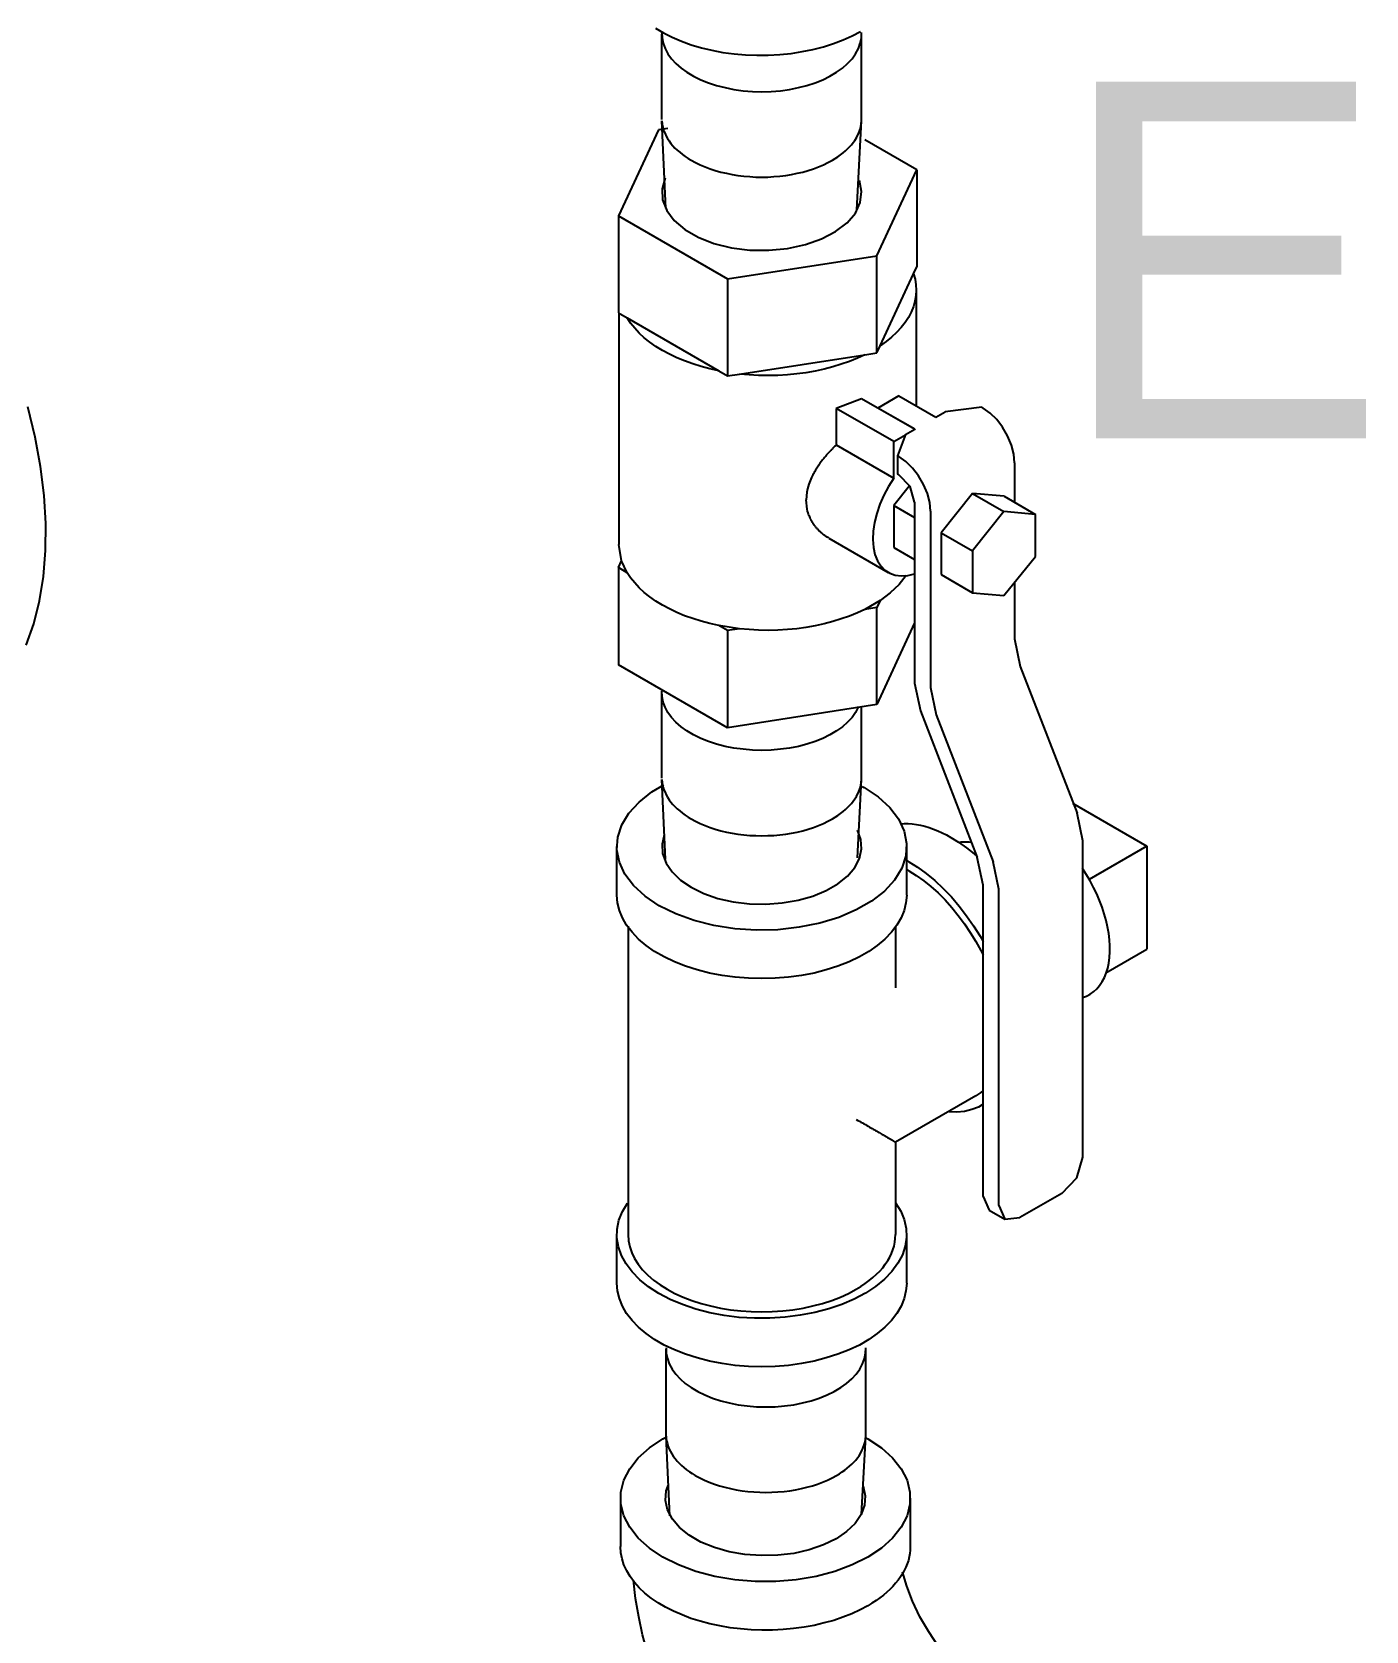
# Model space of a CAD drawing. Header units: centimetres. Extents: x 394264 to 551709, y 50011 to 59011.
# Drawn here: x 525574.2 to 525686.4, y 54082.8 to 54217.4 of the extents above; entities that cross this region are included whole.
import ezdxf

# ---------------------------------------------------------------- set-up
doc = ezdxf.new("R2010")
doc.units = ezdxf.units.CM
doc.layers.add('-M-YNGN-ZON3', color=6, linetype='SP', lineweight=30)
doc.layers.add('0-KRCN-YNG-CIHAZ', color=4, linetype='Continuous', lineweight=30)
doc.styles.add('CIZGI', font='tahoma.ttf', dxfattribs={"width": 0.8, "oblique": 20})
doc.styles.add('ROMAND', font='arial.ttf', dxfattribs={"height": 0.5})
doc.linetypes.add('SP', pattern='A,2,-0.1,["SP",CIZGI,S=0.14,R=0.2,X=0,Y=-0.07],-0.255', length=2.355)

# ---------------------------------------------------------------- blocks, each defined once
blk = doc.blocks.new('A$C66BCA59E')
at = {"layer": '0-KRCN-YNG-CIHAZ', "color": 31, "linetype": 'Continuous', "lineweight": -3, "extrusion": (0, 0.816497, 0.57735)}
for p, q in [((955.28, -623.24, 2308.11), (955.28, -616.05, 2308.11)), ((972.08, -623.24, 2308.11), (972.08, -616.05, 2308.11)), ((954.98, -624.11, 2325.53), (951.62, -631.35, 2325.53)), ((955.79, -624, 2328.12), (954.98, -624.11, 2325.53)), ((955.61, -630.69, 2300.48), (955.28, -623.36, 2308.11)), ((971.67, -630.83, 2300.67), (972.08, -623.36, 2308.11)), ((976.72, -627.47, 2325.53), (972.36, -624.95, 2329.47)), ((969.62, -626.67, 2308.11), (969.62, -626.67, 2308.11)), ((969.62, -626.67, 2308.11), (969.62, -626.67, 2308.11)), ((973.35, -634.71, 2325.53), (976.72, -627.47, 2325.53)), ((976.72, -627.47, 2325.53), (976.72, -635.64, 2325.53)), ((951.62, -631.35, 2325.53), (960.81, -636.66, 2325.53)), ((951.62, -631.35, 2325.53), (951.62, -639.52, 2325.53)), ((960.81, -636.66, 2325.53), (973.35, -634.71, 2325.53)), ((973.35, -642.88, 2325.53), (973.35, -634.71, 2325.53)), ((973.63, -642.3, 2325.53), (976.45, -636.22, 2325.53)), ((976.45, -636.22, 2325.53), (976.72, -635.64, 2325.53)), ((960.81, -636.66, 2325.53), (960.81, -644.82, 2325.53)), ((976.67, -637.58, 2325.53), (976.67, -647.34, 2325.53)), ((951.62, -639.52, 2325.53), (952.36, -639.94, 2325.53)), ((951.67, -639.55, 2325.53), (951.67, -659.01, 2325.53)), ((952.36, -639.94, 2325.53), (960.07, -644.39, 2325.53)), ((961.82, -644.66, 2325.53), (972.34, -643.04, 2325.53)), ((972.34, -643.04, 2325.53), (973.35, -642.88, 2325.53)), ((973.35, -642.88, 2325.53), (973.63, -642.3, 2325.53)), ((960.07, -644.39, 2325.53), (960.81, -644.82, 2325.53)), ((960.81, -644.82, 2325.53), (961.82, -644.66, 2325.53)), ((972.08, -646.74, 2325.53), (969.95, -647.55, 2325.53)), ((976.54, -649.31, 2325.53), (972.08, -646.74, 2325.53)), ((975.22, -646.5, 2325.53), (973.45, -647.52, 2325.53)), ((975.22, -646.5, 2325.53), (978.32, -648.29, 2325.53)), ((969.95, -647.55, 2325.53), (969.95, -650.62, 2325.53)), ((974.78, -650.34, 2325.53), (969.95, -647.55, 2325.53)), ((973.45, -647.52, 2325.53), (973.45, -647.53, 2325.53)), ((976.55, -649.31, 2325.53), (973.45, -647.52, 2325.53)), ((978.32, -648.29, 2325.53), (979.1, -647.84, 2325.53)), ((982.18, -647.46, 2325.53), (979.1, -647.84, 2325.53)), ((982.29, -647.52, 2325.53), (982.18, -647.46, 2325.53)), ((974.78, -650.34, 2325.53), (975.77, -649.77, 2325.53)), ((975.77, -649.76, 2325.53), (975.11, -651.54, 2325.53)), ((975.77, -649.76, 2325.53), (976.55, -649.31, 2325.53)), ((976.55, -649.31, 2325.53), (976.55, -649.32, 2325.53)), ((969.95, -650.62, 2325.53), (974.78, -653.41, 2325.53)), ((974.78, -653.41, 2325.53), (974.78, -650.34, 2325.53)), ((975.11, -651.54, 2325.53), (975.11, -653.07, 2325.53)), ((975.21, -651.6, 2325.53), (975.11, -651.54, 2325.53)), ((984.94, -652.12, 2325.53), (984.94, -655.46, 2325.53)), ((975.21, -653.13, 2325.53), (975.11, -653.07, 2325.53)), ((976.11, -654.06, 2325.53), (974.78, -655.71, 2325.53)), ((981.41, -654.71, 2325.53), (978.76, -658.01, 2325.53)), ((984.06, -654.95, 2325.53), (981.41, -654.71, 2325.53)), ((981.41, -654.71, 2325.53), (984.05, -656.24, 2325.53)), ((984.06, -654.95, 2325.53), (986.7, -656.47, 2325.53)), ((974.78, -655.71, 2325.53), (976.54, -656.73, 2325.53)), ((974.78, -655.71, 2325.53), (974.78, -659.25, 2325.53)), ((976.54, -655.44, 2325.53), (976.54, -670.67, 2325.53)), ((977.87, -656.2, 2325.53), (977.87, -671.03, 2325.53)), ((984.05, -656.24, 2325.53), (981.4, -659.54, 2325.53)), ((986.7, -656.47, 2325.53), (984.05, -656.24, 2325.53)), ((986.7, -660.01, 2325.53), (986.7, -656.47, 2325.53)), ((951.89, -660.37, 2325.53), (951.67, -659.01, 2325.53)), ((969.32, -658.47, 2325.53), (974.31, -661.36, 2325.53)), ((974.78, -659.25, 2325.53), (976.54, -660.27, 2325.53)), ((978.76, -658.01, 2325.53), (978.76, -661.54, 2325.53)), ((978.76, -658.01, 2325.53), (981.4, -659.54, 2325.53)), ((951.62, -660.95, 2325.53), (951.89, -660.37, 2325.53)), ((952.36, -661.38, 2325.53), (951.89, -660.37, 2325.53)), ((981.4, -659.54, 2325.53), (981.4, -663.07, 2325.53)), ((984.05, -663.31, 2325.53), (986.7, -660.01, 2325.53)), ((952.36, -661.38, 2325.53), (951.62, -660.95, 2325.53)), ((951.62, -660.95, 2325.53), (951.62, -669.12, 2325.53)), ((978.76, -661.54, 2325.53), (981.4, -663.07, 2325.53)), ((981.4, -663.07, 2325.53), (984.05, -663.31, 2325.53)), ((984.94, -662.2, 2325.53), (984.94, -666.95, 2325.53)), ((972.34, -664.47, 2325.53), (972.33, -664.47, 2325.53)), ((973.63, -663.73, 2325.53), (972.34, -664.47, 2325.53)), ((973.35, -664.31, 2325.53), (972.34, -664.47, 2325.53)), ((973.63, -663.73, 2325.53), (973.35, -664.31, 2325.53)), ((973.35, -672.48, 2325.53), (973.35, -664.31, 2325.53)), ((960.81, -666.25, 2325.53), (960.07, -665.83, 2325.53)), ((961.82, -666.1, 2325.53), (960.07, -665.83, 2325.53)), ((976.54, -665.61, 2325.53), (973.35, -672.48, 2325.53)), ((961.82, -666.1, 2325.53), (960.81, -666.25, 2325.53)), ((960.81, -666.25, 2325.53), (960.81, -674.42, 2325.53)), ((984.94, -666.95, 2325.53), (985.42, -669.26, 2325.53)), ((960.81, -674.42, 2325.53), (951.62, -669.12, 2325.53)), ((985.42, -669.26, 2325.53), (990.21, -681.62, 2325.53)), ((976.54, -670.67, 2325.53), (977.02, -672.99, 2325.53)), ((977.87, -671.03, 2325.53), (978.35, -673.34, 2325.53)), ((955.28, -678.66, 2386.5), (955.28, -671.48, 2386.5)), ((973.35, -672.48, 2325.53), (960.81, -674.42, 2325.53)), ((972.08, -678.66, 2386.5), (972.08, -672.61, 2388.1)), ((977.02, -672.99, 2325.53), (981.81, -685.34, 2325.53)), ((978.35, -673.34, 2325.53), (983.14, -685.7, 2325.53)), ((955.59, -685.48, 2377.96), (955.28, -678.79, 2386.5)), ((971.73, -685.36, 2377.79), (972.08, -678.79, 2386.5)), ((989.81, -680.77, 2384.97), (996.08, -684.38, 2383.97)), ((969.62, -682.09, 2386.5), (969.62, -682.09, 2386.5)), ((969.62, -682.09, 2386.5), (969.62, -682.09, 2386.5)), ((990.69, -683.93, 2325.53), (990.21, -681.62, 2325.53)), ((951.49, -688.51, 2402.61), (951.49, -684.42, 2402.61)), ((975.87, -688.51, 2402.61), (975.87, -684.42, 2402.61)), ((990.69, -710.55, 2325.53), (990.69, -683.93, 2325.53)), ((996.08, -684.38, 2383.97), (991.22, -687.19, 2383.97)), ((996.08, -684.38, 2383.97), (996.08, -693.05, 2383.97)), ((975.87, -685.59, 2402.61), (976.05, -685.7, 2402.61)), ((982.29, -687.66, 2325.53), (981.81, -685.34, 2325.53)), ((983.61, -688.02, 2325.53), (983.14, -685.7, 2325.53)), ((975.87, -686.36, 2402.61), (976.05, -686.46, 2402.61)), ((982.29, -713.87, 2325.53), (982.29, -687.66, 2325.53)), ((983.61, -714.63, 2325.53), (983.61, -688.02, 2325.53)), ((952.43, -691.12, 2402.61), (952.43, -717.08, 2402.61)), ((974.93, -691.21, 2402.61), (974.93, -696.3, 2402.61)), ((992.63, -695.04, 2383.97), (996.08, -693.05, 2383.97)), ((981.68, -705.39, 2402.61), (974.93, -709.29, 2402.61)), ((974.93, -709.29, 2402.61), (974.93, -717.08, 2402.61)), ((982.29, -713.87, 2325.53), (982.8, -715.01, 2325.53)), ((988.92, -713.61, 2325.53), (985.38, -715.65, 2325.53)), ((982.8, -715.01, 2325.53), (984.13, -715.78, 2325.53)), ((951.49, -721.17, 2402.61), (951.49, -717.08, 2402.61)), ((975.87, -721.17, 2402.61), (975.87, -717.08, 2402.61)), ((955.63, -734.05, 2464.83), (955.63, -726.73, 2464.64)), ((972.43, -733.92, 2464.64), (972.43, -726.73, 2464.64)), ((955.94, -740.73, 2456.1), (955.63, -734.05, 2464.64)), ((972.08, -740.62, 2455.94), (972.43, -734.05, 2464.64)), ((969.97, -737.35, 2464.64), (969.97, -737.35, 2464.64)), ((969.97, -737.35, 2464.64), (969.97, -737.35, 2464.64)), ((951.8, -739.25, 2480.14), (951.8, -743.33, 2480.14)), ((976.17, -739.25, 2480.14), (976.17, -743.33, 2480.14))]:
    blk.add_line(p, q, dxfattribs=at)
at = {"layer": '0-KRCN-YNG-CIHAZ', "color": 31, "linetype": 'Continuous', "lineweight": -3, "extrusion": (8e-16, 1.2e-15, -1)}
for p, q in [((955.56, -628.16, 2325.53), (955.3, -629.07, 2325.53)), ((972.08, -629.3, 2325.53), (971.89, -628.38, 2325.53)), ((955.3, -629.07, 2325.53), (955.34, -629.99, 2325.53)), ((971.96, -630.22, 2325.53), (972.08, -629.3, 2325.53)), ((955.34, -629.99, 2325.53), (955.68, -630.89, 2325.53)), ((955.68, -630.89, 2325.53), (956.31, -631.74, 2325.53)), ((971.55, -631.11, 2325.53), (971.96, -630.22, 2325.53)), ((956.31, -631.74, 2325.53), (957.2, -632.5, 2325.53)), ((969.89, -632.67, 2325.53), (970.85, -631.94, 2325.53)), ((970.85, -631.94, 2325.53), (971.55, -631.11, 2325.53)), ((957.2, -632.5, 2325.53), (958.33, -633.15, 2325.53)), ((958.33, -633.15, 2325.53), (959.65, -633.67, 2325.53)), ((959.65, -633.67, 2325.53), (961.12, -634.03, 2325.53)), ((965.85, -634.1, 2325.53), (967.35, -633.77, 2325.53)), ((967.35, -633.77, 2325.53), (968.71, -633.29, 2325.53)), ((968.71, -633.29, 2325.53), (969.89, -632.67, 2325.53)), ((961.12, -634.03, 2325.53), (962.68, -634.23, 2325.53)), ((962.68, -634.23, 2325.53), (964.28, -634.25, 2325.53)), ((964.28, -634.25, 2325.53), (965.85, -634.1, 2325.53))]:
    blk.add_line(p, q, dxfattribs=at)
at = {"layer": '0-KRCN-YNG-CIHAZ', "color": 31, "linetype": 'Continuous', "lineweight": -3}
for p, q in [((955.3, -671.81, 2386.5), (955.28, -671.35, 2386.5)), ((955.39, -672.26, 2386.5), (955.3, -671.81, 2386.5)), ((955.55, -672.7, 2386.5), (955.39, -672.26, 2386.5)), ((955.79, -673.14, 2386.5), (955.55, -672.7, 2386.5)), ((971.83, -672.64, 2386.41), (971.57, -673.14, 2386.5)), ((956.09, -673.56, 2386.5), (955.79, -673.14, 2386.5)), ((956.46, -673.96, 2386.5), (956.09, -673.56, 2386.5)), ((956.9, -674.34, 2386.5), (956.46, -673.96, 2386.5)), ((970.89, -673.96, 2386.5), (970.46, -674.34, 2386.5)), ((971.27, -673.56, 2386.5), (970.89, -673.96, 2386.5)), ((971.57, -673.14, 2386.5), (971.27, -673.56, 2386.5)), ((957.39, -674.69, 2386.5), (956.9, -674.34, 2386.5)), ((957.94, -675.02, 2386.5), (957.39, -674.69, 2386.5)), ((958.54, -675.32, 2386.5), (957.94, -675.02, 2386.5)), ((959.19, -675.58, 2386.5), (958.54, -675.32, 2386.5)), ((968.81, -675.32, 2386.5), (968.17, -675.58, 2386.5)), ((969.41, -675.02, 2386.5), (968.81, -675.32, 2386.5)), ((969.96, -674.69, 2386.5), (969.41, -675.02, 2386.5)), ((970.46, -674.34, 2386.5), (969.96, -674.69, 2386.5)), ((959.88, -675.8, 2386.5), (959.19, -675.58, 2386.5)), ((960.6, -675.99, 2386.5), (959.88, -675.8, 2386.5)), ((961.34, -676.14, 2386.5), (960.6, -675.99, 2386.5)), ((962.11, -676.24, 2386.5), (961.34, -676.14, 2386.5)), ((962.89, -676.31, 2386.5), (962.11, -676.24, 2386.5)), ((963.68, -676.33, 2386.5), (962.89, -676.31, 2386.5)), ((964.47, -676.31, 2386.5), (963.68, -676.33, 2386.5)), ((965.25, -676.24, 2386.5), (964.47, -676.31, 2386.5)), ((966.01, -676.14, 2386.5), (965.25, -676.24, 2386.5)), ((966.76, -675.99, 2386.5), (966.01, -676.14, 2386.5)), ((967.48, -675.8, 2386.5), (966.76, -675.99, 2386.5)), ((968.17, -675.58, 2386.5), (967.48, -675.8, 2386.5)), ((954.44, -679.83, 2402.61), (955.43, -679.24, 2402.83)), ((972.13, -679.37, 2403.47), (972.3, -679.45, 2402.61)), ((972.3, -679.45, 2402.61), (973.48, -680.25, 2402.61)), ((952.51, -681.61, 2402.61), (953.36, -680.68, 2402.61)), ((953.36, -680.68, 2402.61), (954.44, -679.83, 2402.61)), ((973.48, -680.25, 2402.61), (974.45, -681.14, 2402.61)), ((951.91, -682.6, 2402.61), (952.51, -681.61, 2402.61)), ((974.45, -681.14, 2402.61), (975.18, -682.1, 2402.61)), ((975.18, -682.1, 2402.61), (975.65, -683.12, 2402.61)), ((951.57, -683.64, 2402.61), (951.91, -682.6, 2402.61)), ((975.65, -683.12, 2402.61), (975.86, -684.16, 2402.61)), ((951.5, -684.69, 2402.61), (951.57, -683.64, 2402.61)), ((951.7, -685.73, 2402.61), (951.5, -684.69, 2402.61)), ((975.86, -684.16, 2402.61), (975.79, -685.21, 2402.61)), ((979.59, -683.66, 2402.61), (980.24, -684.06, 2402.61)), ((980.24, -684.06, 2402.61), (980.89, -684.53, 2402.61)), ((980.46, -684.06, 2385.24), (980.26, -684.1, 2385.24)), ((980.68, -684.04, 2385.24), (980.46, -684.06, 2385.24)), ((980.9, -684.04, 2385.24), (980.68, -684.04, 2385.24)), ((980.89, -684.53, 2402.61), (981.54, -685.04, 2402.61)), ((981.12, -684.05, 2385.24), (980.9, -684.04, 2385.24)), ((981.35, -684.07, 2385.24), (981.12, -684.05, 2385.24)), ((952.17, -686.75, 2402.61), (951.7, -685.73, 2402.61)), ((975.45, -686.24, 2402.61), (974.85, -687.24, 2402.61)), ((975.79, -685.21, 2402.61), (975.45, -686.24, 2402.61)), ((976.05, -685.7, 2402.61), (976.79, -686.16, 2402.61)), ((976.79, -686.16, 2402.61), (977.52, -686.69, 2402.61)), ((981.54, -685.04, 2402.61), (981.77, -685.24, 2402.1)), ((952.9, -687.71, 2402.61), (952.17, -686.75, 2402.61)), ((974.85, -687.24, 2402.61), (974, -688.17, 2402.61)), ((976.05, -686.46, 2402.61), (976.68, -686.85, 2402.61)), ((976.68, -686.85, 2402.61), (977.3, -687.3, 2402.61)), ((977.3, -687.3, 2402.61), (977.91, -687.79, 2402.61)), ((977.52, -686.69, 2402.61), (978.24, -687.29, 2402.61)), ((978.24, -687.29, 2402.61), (978.95, -687.95, 2402.61)), ((990.99, -686.79, 2383.97), (990.66, -686.28, 2383.97)), ((991.3, -687.32, 2383.97), (990.99, -686.79, 2383.97)), ((991.59, -687.86, 2383.97), (991.3, -687.32, 2383.97)), ((953.87, -688.6, 2402.61), (952.9, -687.71, 2402.61)), ((955.06, -689.4, 2402.61), (953.87, -688.6, 2402.61)), ((974, -688.17, 2402.61), (972.92, -689.01, 2402.61)), ((977.91, -687.79, 2402.61), (978.51, -688.33, 2402.61)), ((978.51, -688.33, 2402.61), (979.1, -688.92, 2402.61)), ((978.95, -687.95, 2402.61), (979.63, -688.66, 2402.61)), ((979.1, -688.92, 2402.61), (979.66, -689.55, 2402.61)), ((979.63, -688.66, 2402.61), (980.29, -689.43, 2402.61)), ((991.86, -688.41, 2383.97), (991.59, -687.86, 2383.97)), ((992.1, -688.96, 2383.97), (991.86, -688.41, 2383.97)), ((956.44, -690.09, 2402.61), (955.06, -689.4, 2402.61)), ((957.98, -690.64, 2402.61), (956.44, -690.09, 2402.61)), ((971.63, -689.76, 2402.61), (970.16, -690.38, 2402.61)), ((972.92, -689.01, 2402.61), (971.63, -689.76, 2402.61)), ((979.66, -689.55, 2402.61), (980.21, -690.22, 2402.61)), ((980.21, -690.22, 2402.61), (980.73, -690.92, 2402.61)), ((980.29, -689.43, 2402.61), (980.91, -690.24, 2402.61)), ((980.91, -690.24, 2402.61), (981.5, -691.09, 2402.61)), ((992.31, -689.52, 2383.97), (992.1, -688.96, 2383.97)), ((992.49, -690.08, 2383.97), (992.31, -689.52, 2383.97)), ((992.65, -690.64, 2383.97), (992.49, -690.08, 2383.97)), ((959.65, -691.07, 2402.61), (957.98, -690.64, 2402.61)), ((961.41, -691.34, 2402.61), (959.65, -691.07, 2402.61)), ((963.22, -691.46, 2402.61), (961.41, -691.34, 2402.61)), ((965.04, -691.42, 2402.61), (963.22, -691.46, 2402.61)), ((966.83, -691.22, 2402.61), (965.04, -691.42, 2402.61)), ((968.55, -690.87, 2402.61), (966.83, -691.22, 2402.61)), ((970.16, -690.38, 2402.61), (968.55, -690.87, 2402.61)), ((980.73, -690.92, 2402.61), (981.22, -691.65, 2402.61)), ((981.5, -691.09, 2402.61), (982.05, -691.97, 2402.61)), ((992.77, -691.19, 2383.97), (992.65, -690.64, 2383.97)), ((992.87, -691.73, 2383.97), (992.77, -691.19, 2383.97)), ((981.22, -691.65, 2402.61), (981.68, -692.4, 2402.61)), ((981.68, -692.4, 2402.61), (982.1, -693.18, 2402.61)), ((982.05, -691.97, 2402.61), (982.31, -692.42, 2401.96)), ((992.93, -692.27, 2383.97), (992.87, -691.73, 2383.97)), ((992.96, -692.78, 2383.97), (992.93, -692.27, 2383.97)), ((992.96, -693.28, 2383.97), (992.96, -692.78, 2383.97)), ((982.1, -693.18, 2402.61), (982.31, -693.57, 2402.05)), ((992.78, -694.66, 2383.97), (992.87, -694.23, 2383.97)), ((992.87, -694.23, 2383.97), (992.93, -693.77, 2383.97)), ((992.93, -693.77, 2383.97), (992.96, -693.28, 2383.97)), ((992.31, -695.79, 2383.97), (992.5, -695.45, 2383.97)), ((992.5, -695.45, 2383.97), (992.65, -695.07, 2383.97)), ((992.65, -695.07, 2383.97), (992.78, -694.66, 2383.97)), ((990.66, -697.13, 2383.97), (991, -697.01, 2383.97)), ((991, -697.01, 2383.97), (991.31, -696.84, 2383.97)), ((991.31, -696.84, 2383.97), (991.6, -696.63, 2383.97)), ((991.6, -696.63, 2383.97), (991.86, -696.39, 2383.97)), ((991.86, -696.39, 2383.97), (992.1, -696.11, 2383.97)), ((992.1, -696.11, 2383.97), (992.31, -695.79, 2383.97)), ((982.29, -704.94, 2402.87), (982.1, -705.11, 2402.61)), ((981.9, -706.34, 2402.61), (981.34, -706.56, 2402.61)), ((982.1, -705.11, 2402.61), (981.68, -705.39, 2402.61)), ((982.29, -706.11, 2402.72), (981.9, -706.34, 2402.61)), ((980.1, -706.77, 2402.61), (979.43, -706.76, 2402.61)), ((980.73, -706.71, 2402.61), (980.1, -706.77, 2402.61)), ((981.34, -706.56, 2402.61), (980.73, -706.71, 2402.61))]:
    blk.add_line(p, q, dxfattribs=at)
at = {"layer": '0-KRCN-YNG-CIHAZ', "color": 31, "linetype": 'Continuous', "lineweight": -3, "extrusion": (-1.8e-14, -1.74e-14, -1)}
for p, q in [((955.46, -683.43, 2402.61), (955.29, -684.22, 2402.61)), ((972.01, -683.82, 2402.61), (971.73, -683.04, 2402.61)), ((955.29, -684.22, 2402.61), (955.34, -685.02, 2402.61)), ((971.9, -685.42, 2402.61), (972.07, -684.62, 2402.61)), ((972.07, -684.62, 2402.61), (972.01, -683.82, 2402.61)), ((955.34, -685.02, 2402.61), (955.63, -685.81, 2402.61)), ((955.63, -685.81, 2402.61), (956.13, -686.55, 2402.61)), ((970.89, -686.91, 2402.61), (971.5, -686.19, 2402.61)), ((971.5, -686.19, 2402.61), (971.9, -685.42, 2402.61)), ((956.13, -686.55, 2402.61), (956.84, -687.24, 2402.61)), ((956.84, -687.24, 2402.61), (957.74, -687.85, 2402.61)), ((969.11, -688.12, 2402.61), (970.09, -687.56, 2402.61)), ((970.09, -687.56, 2402.61), (970.89, -686.91, 2402.61)), ((957.74, -687.85, 2402.61), (958.8, -688.37, 2402.61)), ((958.8, -688.37, 2402.61), (959.99, -688.78, 2402.61)), ((959.99, -688.78, 2402.61), (961.28, -689.07, 2402.61)), ((965.4, -689.17, 2402.61), (966.73, -688.94, 2402.61)), ((966.73, -688.94, 2402.61), (967.98, -688.59, 2402.61)), ((967.98, -688.59, 2402.61), (969.11, -688.12, 2402.61)), ((961.28, -689.07, 2402.61), (962.64, -689.24, 2402.61)), ((962.64, -689.24, 2402.61), (964.03, -689.27, 2402.61)), ((964.03, -689.27, 2402.61), (965.4, -689.17, 2402.61))]:
    blk.add_line(p, q, dxfattribs=at)
at = {"layer": '0-KRCN-YNG-CIHAZ', "color": 31, "linetype": 'Continuous', "lineweight": -3, "extrusion": (2.7e-15, -6.3e-15, -1)}
for p, q in [((954.23, -735.03, 2480.14), (955.37, -734.27, 2480.14)), ((955.37, -734.27, 2480.14), (955.64, -734.13, 2480.88)), ((972.43, -734.18, 2480.95), (972.6, -734.27, 2480.14)), ((972.6, -734.27, 2480.14), (973.74, -735.03, 2480.14)), ((952.57, -736.79, 2480.14), (953.29, -735.87, 2480.14)), ((953.29, -735.87, 2480.14), (954.23, -735.03, 2480.14)), ((973.74, -735.03, 2480.14), (974.68, -735.87, 2480.14)), ((974.68, -735.87, 2480.14), (975.41, -736.79, 2480.14)), ((952.08, -737.75, 2480.14), (952.57, -736.79, 2480.14)), ((975.41, -736.79, 2480.14), (975.9, -737.75, 2480.14)), ((951.83, -738.75, 2480.14), (952.08, -737.75, 2480.14)), ((975.9, -737.75, 2480.14), (976.14, -738.75, 2480.14)), ((951.83, -739.75, 2480.14), (951.83, -738.75, 2480.14)), ((952.08, -740.74, 2480.14), (951.83, -739.75, 2480.14)), ((976.14, -739.75, 2480.14), (975.9, -740.74, 2480.14)), ((976.14, -738.75, 2480.14), (976.14, -739.75, 2480.14)), ((952.57, -741.71, 2480.14), (952.08, -740.74, 2480.14)), ((975.9, -740.74, 2480.14), (975.41, -741.71, 2480.14)), ((953.29, -742.62, 2480.14), (952.57, -741.71, 2480.14)), ((954.23, -743.46, 2480.14), (953.29, -742.62, 2480.14)), ((974.68, -742.62, 2480.14), (973.74, -743.46, 2480.14)), ((975.41, -741.71, 2480.14), (974.68, -742.62, 2480.14)), ((955.37, -744.22, 2480.14), (954.23, -743.46, 2480.14)), ((973.74, -743.46, 2480.14), (972.6, -744.22, 2480.14)), ((956.68, -744.88, 2480.14), (955.37, -744.22, 2480.14)), ((958.14, -745.42, 2480.14), (956.68, -744.88, 2480.14)), ((959.73, -745.84, 2480.14), (958.14, -745.42, 2480.14)), ((969.83, -745.42, 2480.14), (968.25, -745.84, 2480.14)), ((971.29, -744.88, 2480.14), (969.83, -745.42, 2480.14)), ((972.6, -744.22, 2480.14), (971.29, -744.88, 2480.14)), ((961.4, -746.12, 2480.14), (959.73, -745.84, 2480.14)), ((963.12, -746.27, 2480.14), (961.4, -746.12, 2480.14)), ((964.86, -746.27, 2480.14), (963.12, -746.27, 2480.14)), ((966.58, -746.12, 2480.14), (964.86, -746.27, 2480.14)), ((968.25, -745.84, 2480.14), (966.58, -746.12, 2480.14))]:
    blk.add_line(p, q, dxfattribs=at)
at = {"layer": '0-KRCN-YNG-CIHAZ', "color": 31, "linetype": 'Continuous', "lineweight": -3, "extrusion": (7.6e-15, -1.73e-14, -1)}
for p, q in [((955.59, -739.45, 2480.14), (955.65, -738.65, 2480.14)), ((955.65, -738.65, 2480.14), (955.82, -738.18, 2480.59)), ((972.21, -738.25, 2480.14), (972.38, -739.05, 2480.14)), ((955.76, -740.24, 2480.14), (955.59, -739.45, 2480.14)), ((972.32, -739.85, 2480.14), (972.04, -740.63, 2480.14)), ((972.38, -739.05, 2480.14), (972.32, -739.85, 2480.14)), ((956.16, -741.01, 2480.14), (955.76, -740.24, 2480.14)), ((956.77, -741.73, 2480.14), (956.16, -741.01, 2480.14)), ((971.53, -741.38, 2480.14), (970.82, -742.07, 2480.14)), ((972.04, -740.63, 2480.14), (971.53, -741.38, 2480.14)), ((957.58, -742.38, 2480.14), (956.77, -741.73, 2480.14)), ((958.56, -742.95, 2480.14), (957.58, -742.38, 2480.14)), ((969.93, -742.68, 2480.14), (968.87, -743.19, 2480.14)), ((970.82, -742.07, 2480.14), (969.93, -742.68, 2480.14)), ((959.69, -743.41, 2480.14), (958.56, -742.95, 2480.14)), ((960.93, -743.77, 2480.14), (959.69, -743.41, 2480.14)), ((962.26, -743.99, 2480.14), (960.93, -743.77, 2480.14)), ((963.64, -744.09, 2480.14), (962.26, -743.99, 2480.14)), ((965.02, -744.06, 2480.14), (963.64, -744.09, 2480.14)), ((966.38, -743.9, 2480.14), (965.02, -744.06, 2480.14)), ((967.68, -743.6, 2480.14), (966.38, -743.9, 2480.14)), ((968.87, -743.19, 2480.14), (967.68, -743.6, 2480.14))]:
    blk.add_line(p, q, dxfattribs=at)
at = {"layer": '0-KRCN-YNG-CIHAZ', "color": 31, "linetype": 'Continuous', "lineweight": -3}
for points, elevation in [([(901.81, -667.48), (902.45, -665.68), (902.93, -663.75), (903.26, -661.69), (903.44, -659.51), (903.45, -657.24), (903.31, -654.88), (903.01, -652.44), (902.56, -649.96), (901.95, -647.43)], 2164.87), ([(954.74, -615.56), (955.42, -615.96), (956.14, -616.32), (956.92, -616.65), (957.74, -616.95), (958.6, -617.2), (959.49, -617.42), (960.41, -617.59), (961.35, -617.71), (962.3, -617.8), (963.27, -617.83), (964.23, -617.83), (965.19, -617.77), (966.14, -617.68), (967.07, -617.53), (967.98, -617.35), (968.87, -617.12), (969.71, -616.85), (970.52, -616.55), (971.28, -616.21), (971.99, -615.83)], 2243.9), ([(955.28, -615.93), (955.3, -616.38), (955.39, -616.83), (955.55, -617.28), (955.79, -617.71), (956.09, -618.13), (956.46, -618.53), (956.9, -618.91), (957.39, -619.27), (957.94, -619.6), (958.54, -619.89), (959.19, -620.15), (959.88, -620.38), (960.6, -620.56), (961.34, -620.71), (962.11, -620.82), (962.89, -620.88), (963.68, -620.9), (964.47, -620.88), (965.25, -620.82), (966.01, -620.71), (966.76, -620.56), (967.48, -620.38), (968.17, -620.15), (968.81, -619.89), (969.41, -619.6), (969.96, -619.27), (970.46, -618.91), (970.89, -618.53), (971.27, -618.13), (971.57, -617.71), (971.81, -617.28), (971.97, -616.83), (972.06, -616.38), (972.08, -615.93)], 2308.11), ([(955.28, -623.36), (955.3, -623.58), (955.33, -623.8), (955.39, -624.01), (955.45, -624.22), (955.54, -624.43), (955.64, -624.64), (955.76, -624.85), (955.89, -625.05), (956.04, -625.25), (956.2, -625.45), (956.38, -625.64), (956.57, -625.82), (956.78, -626), (957, -626.18), (957.23, -626.35), (957.48, -626.51), (957.74, -626.67)], 2308.11), ([(971.51, -625), (971.64, -624.79), (971.75, -624.57), (971.85, -624.35), (971.93, -624.13), (972, -623.91), (972.04, -623.69), (972.07, -623.46), (972.08, -623.24)], 2308.11), ([(971.51, -625), (971.65, -624.77), (971.77, -624.54), (971.87, -624.31), (971.95, -624.08), (972.01, -623.84), (972.05, -623.6), (972.08, -623.36)], 2308.11), ([(969.62, -626.67), (969.86, -626.52), (970.09, -626.37), (970.31, -626.22), (970.52, -626.05), (970.71, -625.89), (970.9, -625.72), (971.07, -625.54), (971.23, -625.37), (971.37, -625.18), (971.51, -625)], 2308.11), ([(969.62, -626.67), (969.86, -626.52), (970.09, -626.37), (970.31, -626.22), (970.52, -626.05), (970.71, -625.89), (970.9, -625.72), (971.07, -625.54), (971.23, -625.37), (971.37, -625.18), (971.51, -625)], 2308.11), ([(957.74, -626.67), (958.11, -626.87), (958.5, -627.05), (958.91, -627.23), (959.33, -627.39), (959.77, -627.53), (960.23, -627.66), (960.7, -627.77), (961.18, -627.87), (961.67, -627.95), (962.16, -628.01), (962.67, -628.05), (963.17, -628.08), (963.68, -628.09), (964.19, -628.08), (964.69, -628.05), (965.19, -628.01), (965.69, -627.95), (966.18, -627.87), (966.66, -627.77), (967.13, -627.66), (967.58, -627.53), (968.02, -627.39), (968.45, -627.23), (968.86, -627.05), (969.25, -626.87), (969.62, -626.67)], 2308.11), ([(984.94, -652.12), (984.88, -651.4), (984.68, -650.64), (984.36, -649.87), (983.94, -649.14), (983.44, -648.49), (982.88, -647.94), (982.29, -647.52)], 2325.53), ([(969.95, -650.62), (969.9, -650.67), (969.85, -650.72), (969.79, -650.77), (969.74, -650.82), (969.69, -650.87), (969.64, -650.93), (969.59, -650.98), (969.53, -651.04), (969.48, -651.09), (969.43, -651.15), (969.38, -651.2), (969.32, -651.26), (969.27, -651.32), (969.22, -651.38), (969.16, -651.44), (969.11, -651.5), (969.06, -651.56), (969, -651.63), (968.95, -651.69), (968.9, -651.76), (968.84, -651.82), (968.79, -651.89), (968.74, -651.96), (968.68, -652.03), (968.63, -652.1), (968.57, -652.18), (968.52, -652.25), (968.47, -652.33), (968.41, -652.41), (968.36, -652.49), (968.3, -652.58), (968.25, -652.67), (968.19, -652.76), (968.14, -652.85), (968.08, -652.95), (968.03, -653.05), (967.97, -653.15), (967.92, -653.26), (967.86, -653.38), (967.81, -653.5), (967.75, -653.64), (967.69, -653.78), (967.64, -653.94), (967.58, -654.12), (967.53, -654.33), (967.47, -654.61), (967.42, -655.26)], 2325.53), ([(977.87, -656.2), (977.81, -655.48), (977.61, -654.72), (977.29, -653.96), (976.87, -653.23), (976.37, -652.57), (975.81, -652.02), (975.21, -651.6)], 2325.53), ([(974.78, -653.41), (974.33, -654.12), (973.94, -654.86), (973.61, -655.62), (973.35, -656.39), (973.16, -657.15), (973.05, -657.89), (973.02, -658.59), (973.07, -659.25), (973.2, -659.84), (973.41, -660.37), (973.69, -660.81), (974.04, -661.17), (974.45, -661.43), (974.91, -661.59), (975.42, -661.65), (975.97, -661.6), (976.54, -661.46)], 2325.53), ([(976.54, -655.44), (976.15, -654.13), (975.21, -653.13)], 2325.53), ([(955.28, -678.79), (955.3, -679.01), (955.33, -679.22), (955.39, -679.44), (955.45, -679.65), (955.54, -679.86), (955.64, -680.07), (955.76, -680.27), (955.89, -680.48), (956.04, -680.68), (956.2, -680.87), (956.38, -681.06), (956.57, -681.25), (956.78, -681.43), (957, -681.6), (957.23, -681.77), (957.48, -681.94), (957.74, -682.09)], 2386.5), ([(971.51, -680.42), (971.64, -680.21), (971.75, -680), (971.85, -679.78), (971.93, -679.56), (972, -679.34), (972.04, -679.11), (972.07, -678.89), (972.08, -678.66)], 2386.5), ([(971.51, -680.42), (971.65, -680.2), (971.77, -679.97), (971.87, -679.74), (971.95, -679.5), (972.01, -679.27), (972.05, -679.03), (972.08, -678.79)], 2386.5), ([(969.62, -682.09), (969.86, -681.95), (970.09, -681.8), (970.31, -681.64), (970.52, -681.48), (970.71, -681.31), (970.9, -681.14), (971.07, -680.97), (971.23, -680.79), (971.37, -680.61), (971.51, -680.42)], 2386.5), ([(969.62, -682.09), (969.86, -681.95), (970.09, -681.8), (970.31, -681.64), (970.52, -681.48), (970.71, -681.31), (970.9, -681.14), (971.07, -680.97), (971.23, -680.79), (971.37, -680.61), (971.51, -680.42)], 2386.5), ([(957.74, -682.09), (958.11, -682.29), (958.5, -682.48), (958.91, -682.65), (959.33, -682.81), (959.77, -682.96), (960.23, -683.09), (960.7, -683.2), (961.18, -683.29), (961.67, -683.37), (962.16, -683.43), (962.67, -683.48), (963.17, -683.5), (963.68, -683.51), (964.19, -683.5), (964.69, -683.48), (965.19, -683.43), (965.69, -683.37), (966.18, -683.29), (966.66, -683.2), (967.13, -683.09), (967.58, -682.96), (968.02, -682.81), (968.45, -682.65), (968.86, -682.48), (969.25, -682.29), (969.62, -682.09)], 2386.5), ([(975.34, -682.5), (975.67, -682.48), (976, -682.49), (976.34, -682.52), (976.69, -682.56), (977.04, -682.63), (977.39, -682.72), (977.75, -682.83), (978.12, -682.95), (978.48, -683.1), (978.85, -683.27), (979.22, -683.45), (979.59, -683.66)], 2402.61), ([(975.87, -688.51), (975.81, -689.16), (975.66, -689.8), (975.4, -690.43), (975.04, -691.05), (974.59, -691.64), (974.04, -692.21), (973.4, -692.75), (972.69, -693.25), (971.89, -693.71), (971.02, -694.12), (970.09, -694.49), (969.11, -694.81), (968.08, -695.07), (967.01, -695.27), (965.92, -695.42), (964.8, -695.51), (963.68, -695.54), (962.55, -695.51), (961.44, -695.42), (960.34, -695.27), (959.28, -695.07), (958.25, -694.81), (957.26, -694.49), (956.33, -694.12), (955.47, -693.71), (954.67, -693.25), (953.95, -692.75), (953.32, -692.21), (952.77, -691.64), (952.31, -691.05), (951.96, -690.43), (951.7, -689.8), (951.54, -689.16), (951.49, -688.51)], 2402.61), ([(988.92, -713.61), (990.17, -712.29), (990.69, -710.55)], 2325.53), ([(974.94, -714.39), (975.37, -715.1), (975.67, -715.82), (975.83, -716.56), (975.86, -717.3), (975.75, -718.05), (975.51, -718.78), (975.13, -719.49), (974.63, -720.18), (974, -720.83), (973.25, -721.44), (972.4, -722), (971.46, -722.5), (970.42, -722.95), (969.31, -723.32), (968.13, -723.63), (966.91, -723.87), (965.65, -724.03), (964.37, -724.11), (963.08, -724.11), (961.79, -724.04), (960.53, -723.88), (959.3, -723.65), (958.13, -723.35), (957.01, -722.97), (955.97, -722.53), (955.01, -722.03), (954.16, -721.48), (953.41, -720.87), (952.77, -720.22), (952.26, -719.54), (951.87, -718.83), (951.62, -718.1), (951.5, -717.36), (951.52, -716.61), (951.67, -715.87), (951.96, -715.14), (952.38, -714.44)], 2402.61), ([(983.61, -714.63), (984.13, -715.78), (985.38, -715.65)], 2325.53), ([(975.87, -721.17), (975.81, -721.82), (975.66, -722.46), (975.4, -723.09), (975.04, -723.71), (974.59, -724.3), (974.04, -724.87), (973.4, -725.41), (972.69, -725.91), (971.89, -726.37), (971.02, -726.78), (970.09, -727.15), (969.11, -727.46), (968.08, -727.73), (967.01, -727.93), (965.92, -728.08), (964.8, -728.17), (963.68, -728.2), (962.55, -728.17), (961.44, -728.08), (960.34, -727.93), (959.28, -727.73), (958.25, -727.46), (957.26, -727.15), (956.33, -726.78), (955.47, -726.37), (954.67, -725.91), (953.95, -725.41), (953.32, -724.87), (952.77, -724.3), (952.31, -723.71), (951.96, -723.09), (951.7, -722.46), (951.54, -721.82), (951.49, -721.17)], 2402.61), ([(955.63, -726.61), (955.65, -727.06), (955.74, -727.51), (955.9, -727.96), (956.14, -728.39), (956.44, -728.81), (956.82, -729.22), (957.25, -729.6), (957.75, -729.95), (958.3, -730.28), (958.9, -730.57), (959.54, -730.83), (960.23, -731.06), (960.95, -731.24), (961.7, -731.39), (962.46, -731.5), (963.24, -731.56), (964.03, -731.58), (964.82, -731.56), (965.6, -731.5), (966.37, -731.39), (967.11, -731.24), (967.83, -731.06), (968.52, -730.83), (969.17, -730.57), (969.77, -730.28), (970.32, -729.95), (970.81, -729.6), (971.25, -729.22), (971.62, -728.81), (971.92, -728.39), (972.16, -727.96), (972.32, -727.51), (972.41, -727.06), (972.43, -726.61)], 2464.64), ([(955.63, -734.05), (955.65, -734.26), (955.69, -734.48), (955.74, -734.69), (955.81, -734.9), (955.89, -735.12), (955.99, -735.32), (956.11, -735.53), (956.24, -735.73), (956.39, -735.93), (956.55, -736.13), (956.73, -736.32), (956.92, -736.5), (957.13, -736.68), (957.35, -736.86), (957.59, -737.03), (957.83, -737.19), (958.09, -737.35)], 2464.64), ([(971.86, -735.68), (971.99, -735.47), (972.11, -735.25), (972.21, -735.03), (972.29, -734.81), (972.35, -734.59), (972.4, -734.37), (972.42, -734.14), (972.43, -733.92)], 2464.64), ([(971.86, -735.68), (972, -735.45), (972.12, -735.22), (972.22, -734.99), (972.3, -734.76), (972.37, -734.52), (972.41, -734.28), (972.43, -734.05)], 2464.64), ([(969.97, -737.35), (970.21, -737.2), (970.44, -737.05), (970.66, -736.9), (970.87, -736.74), (971.07, -736.57), (971.25, -736.4), (971.42, -736.22), (971.58, -736.05), (971.73, -735.86), (971.86, -735.68)], 2464.64), ([(969.97, -737.35), (970.21, -737.2), (970.44, -737.05), (970.66, -736.9), (970.87, -736.74), (971.07, -736.57), (971.25, -736.4), (971.42, -736.22), (971.58, -736.05), (971.73, -735.86), (971.86, -735.68)], 2464.64), ([(958.09, -737.35), (958.46, -737.55), (958.85, -737.74), (959.26, -737.91), (959.69, -738.07), (960.13, -738.21), (960.58, -738.34), (961.05, -738.45), (961.53, -738.55), (962.02, -738.63), (962.52, -738.69), (963.02, -738.73), (963.52, -738.76), (964.03, -738.77), (964.54, -738.76), (965.04, -738.73), (965.55, -738.69), (966.04, -738.63), (966.53, -738.55), (967.01, -738.45), (967.48, -738.34), (967.94, -738.21), (968.38, -738.07), (968.8, -737.91), (969.21, -737.74), (969.6, -737.55), (969.97, -737.35)], 2464.64)]:
    blk.add_lwpolyline(points, dxfattribs=dict(at, elevation=elevation))
at = {"layer": '0-KRCN-YNG-CIHAZ', "color": 31, "linetype": 'Continuous', "lineweight": -3, "extrusion": (6.2e-15, 1.6e-15, -1), "elevation": -2325.53}
blk.add_lwpolyline([(-976.45, -636.22), (-976.57, -636.68), (-976.65, -637.14), (-976.67, -637.61), (-976.64, -638.07), (-976.56, -638.53), (-976.43, -638.99), (-976.24, -639.44), (-976.01, -639.89), (-975.73, -640.32), (-975.4, -640.75), (-975.02, -641.16), (-974.6, -641.56), (-974.13, -641.93), (-973.63, -642.3)], dxfattribs=at)
at = {"layer": '0-KRCN-YNG-CIHAZ', "color": 31, "linetype": 'Continuous', "lineweight": -3, "extrusion": (-9.2e-15, -3.38e-14, -1), "elevation": -2325.53}
blk.add_lwpolyline([(-960.07, -644.39), (-959.32, -644.23), (-958.58, -644.03), (-957.88, -643.81), (-957.19, -643.56), (-956.54, -643.29), (-955.92, -643), (-955.33, -642.68), (-954.78, -642.34), (-954.27, -641.98), (-953.8, -641.6), (-953.37, -641.21), (-952.99, -640.8), (-952.65, -640.38), (-952.36, -639.94)], dxfattribs=at)
at = {"layer": '0-KRCN-YNG-CIHAZ', "color": 31, "linetype": 'Continuous', "lineweight": -3, "extrusion": (-7.1e-15, 1.75e-14, -1), "elevation": -2325.53}
blk.add_lwpolyline([(-972.34, -643.04), (-971.72, -643.33), (-971.06, -643.6), (-970.37, -643.84), (-969.66, -644.06), (-968.93, -644.25), (-968.18, -644.41), (-967.4, -644.55), (-966.62, -644.65), (-965.83, -644.73), (-965.02, -644.78), (-964.22, -644.79), (-963.41, -644.78), (-962.61, -644.74), (-961.82, -644.66)], dxfattribs=at)
at = {"layer": '0-KRCN-YNG-CIHAZ', "color": 31, "linetype": 'Continuous', "lineweight": -3, "extrusion": (-2.6703e-12, -4.4994e-12, -1), "elevation": -2325.53}
blk.add_lwpolyline([(-969.32, -658.47), (-969.28, -658.45), (-969.24, -658.42), (-969.2, -658.4), (-969.16, -658.38), (-969.12, -658.35), (-969.08, -658.32), (-969.04, -658.3), (-969, -658.27), (-968.96, -658.24), (-968.92, -658.21), (-968.88, -658.18), (-968.84, -658.15), (-968.8, -658.12), (-968.76, -658.08), (-968.72, -658.05), (-968.68, -658.02), (-968.64, -657.98), (-968.6, -657.94), (-968.56, -657.9), (-968.52, -657.87), (-968.48, -657.83), (-968.44, -657.78), (-968.4, -657.74), (-968.36, -657.7), (-968.32, -657.65), (-968.28, -657.6), (-968.24, -657.55), (-968.2, -657.5), (-968.16, -657.45), (-968.12, -657.4), (-968.08, -657.34), (-968.03, -657.28), (-967.99, -657.22), (-967.95, -657.15), (-967.91, -657.08), (-967.87, -657.01), (-967.83, -656.94), (-967.79, -656.86), (-967.75, -656.77), (-967.71, -656.68), (-967.66, -656.58), (-967.62, -656.47), (-967.58, -656.35), (-967.54, -656.2), (-967.5, -656.04), (-967.42, -655.26)], dxfattribs=at)
at = {"layer": '0-KRCN-YNG-CIHAZ', "color": 31, "linetype": 'Continuous', "lineweight": -3, "extrusion": (-1e-14, -3.92e-14, -1), "elevation": -2325.53}
blk.add_lwpolyline([(-960.07, -665.83), (-959.32, -665.66), (-958.58, -665.47), (-957.88, -665.24), (-957.19, -665), (-956.54, -664.73), (-955.92, -664.43), (-955.33, -664.11), (-954.78, -663.77), (-954.27, -663.41), (-953.8, -663.04), (-953.37, -662.64), (-952.99, -662.23), (-952.65, -661.81), (-952.36, -661.38)], dxfattribs=at)
at = {"layer": '0-KRCN-YNG-CIHAZ', "color": 31, "linetype": 'Continuous', "lineweight": -3, "extrusion": (-1e-16, -3e-16, -1), "elevation": -2325.53}
blk.add_lwpolyline([(-975.82, -661.62), (-975.23, -662.37), (-974.49, -663.08), (-973.63, -663.73)], dxfattribs=at)
at = {"layer": '0-KRCN-YNG-CIHAZ', "color": 31, "linetype": 'Continuous', "lineweight": -3, "extrusion": (-3.08e-14, 7.03e-14, -1), "elevation": -2325.53}
blk.add_lwpolyline([(-972.34, -664.47), (-971.72, -664.76), (-971.06, -665.03), (-970.37, -665.27), (-969.66, -665.49), (-968.93, -665.68), (-968.18, -665.85), (-967.4, -665.98), (-966.62, -666.09), (-965.83, -666.16), (-965.02, -666.21), (-964.22, -666.23), (-963.41, -666.21), (-962.61, -666.17), (-961.82, -666.1)], dxfattribs=at)
at = {"layer": '0-KRCN-YNG-CIHAZ', "color": 31, "linetype": 'Continuous', "lineweight": -3, "extrusion": (-0.316228, -0.547723, 0.774597), "elevation": 1941.25}
blk.add_lwpolyline([(1195.15, 1421.33), (1195.31, 1421.33), (1195.45, 1421.33), (1195.6, 1421.33), (1195.75, 1421.33), (1195.89, 1421.33), (1196.03, 1421.33), (1196.16, 1421.33), (1196.3, 1421.33), (1196.43, 1421.33), (1196.55, 1421.33), (1196.68, 1421.33), (1196.8, 1421.33), (1196.92, 1421.33), (1197.03, 1421.33), (1197.14, 1421.33), (1197.25, 1421.33), (1197.36, 1421.33), (1197.46, 1421.33), (1197.56, 1421.33), (1197.66, 1421.33), (1197.75, 1421.33), (1197.84, 1421.33), (1197.93, 1421.33), (1198.01, 1421.33), (1198.09, 1421.33), (1198.17, 1421.33), (1198.24, 1421.33), (1198.31, 1421.33), (1198.37, 1421.33), (1198.44, 1421.33), (1198.5, 1421.33), (1198.55, 1421.33), (1198.6, 1421.33), (1198.65, 1421.33), (1198.7, 1421.33), (1198.74, 1421.33), (1198.78, 1421.33), (1198.81, 1421.33), (1198.84, 1421.33), (1198.87, 1421.33), (1198.89, 1421.33), (1198.91, 1421.33), (1198.93, 1421.33), (1198.94, 1421.33), (1198.95, 1421.33), (1198.96, 1421.33)], dxfattribs=at)
at = {"layer": '0-KRCN-YNG-CIHAZ', "color": 31, "linetype": 'Continuous', "lineweight": -3, "extrusion": (1.1e-15, 1.1e-15, -1), "elevation": -2402.61}
blk.add_lwpolyline([(-952.43, -717.08), (-952.46, -717.59), (-952.57, -718.1), (-952.74, -718.6), (-952.98, -719.09), (-953.28, -719.57), (-953.65, -720.03), (-954.09, -720.48), (-954.58, -720.9), (-955.12, -721.3), (-955.72, -721.68), (-956.37, -722.02), (-957.07, -722.34), (-957.8, -722.62), (-958.57, -722.87), (-959.37, -723.08), (-960.2, -723.26), (-961.05, -723.4), (-961.92, -723.5), (-962.8, -723.56), (-963.68, -723.58), (-964.56, -723.56), (-965.44, -723.5), (-966.3, -723.4), (-967.15, -723.26), (-967.98, -723.08), (-968.79, -722.87), (-969.56, -722.62), (-970.29, -722.34), (-970.98, -722.02), (-971.63, -721.68)], dxfattribs=at)
at = {"layer": '0-KRCN-YNG-CIHAZ', "color": 31, "linetype": 'Continuous', "lineweight": -3, "extrusion": (-1.39e-14, 8.5e-15, -1), "elevation": -2402.61}
blk.add_lwpolyline([(-971.63, -721.68), (-972.01, -721.45), (-972.37, -721.2), (-972.71, -720.95), (-973.03, -720.69), (-973.33, -720.42), (-973.6, -720.15), (-973.85, -719.86), (-974.07, -719.57), (-974.27, -719.27), (-974.44, -718.97), (-974.59, -718.66), (-974.71, -718.35), (-974.81, -718.04), (-974.87, -717.72), (-974.91, -717.4), (-974.93, -717.08)], dxfattribs=at)
at = {"layer": '0-KRCN-YNG-CIHAZ', "color": 31, "linetype": 'Continuous', "lineweight": -3, "extrusion": (1.38e-14, -2.66e-14, -1), "elevation": -2480.14}
blk.add_lwpolyline([(-972.6, -748.31), (-971.95, -748.66), (-971.25, -748.98), (-970.51, -749.27), (-969.73, -749.54), (-968.92, -749.76), (-968.09, -749.96), (-967.24, -750.11), (-966.36, -750.23), (-965.48, -750.31), (-964.58, -750.36), (-963.69, -750.36), (-962.79, -750.33), (-961.9, -750.26), (-961.02, -750.16), (-960.16, -750.01), (-959.32, -749.83), (-958.51, -749.62), (-957.72, -749.37), (-956.97, -749.08), (-956.25, -748.77), (-955.58, -748.43), (-954.96, -748.06), (-954.38, -747.66), (-953.85, -747.24), (-953.38, -746.8), (-952.97, -746.34), (-952.61, -745.86), (-952.32, -745.37), (-952.09, -744.87), (-951.93, -744.36), (-951.83, -743.85), (-951.8, -743.33)], dxfattribs=at)
at = {"layer": '0-KRCN-YNG-CIHAZ', "color": 31, "linetype": 'Continuous', "lineweight": -3, "extrusion": (-6.15e-14, 6.6e-15, -1), "elevation": -2480.14}
blk.add_lwpolyline([(-976.17, -743.33), (-976.16, -743.62), (-976.13, -743.91), (-976.08, -744.2), (-976.01, -744.49), (-975.91, -744.77), (-975.8, -745.06), (-975.67, -745.34), (-975.51, -745.61), (-975.34, -745.89), (-975.15, -746.16), (-974.94, -746.42), (-974.7, -746.68), (-974.46, -746.93), (-974.19, -747.18), (-973.91, -747.42), (-973.6, -747.65), (-973.29, -747.88), (-972.95, -748.1), (-972.6, -748.31)], dxfattribs=at)
at = {"layer": '0-KRCN-YNG-CIHAZ', "color": 31, "linetype": 'Continuous', "lineweight": -3, "extrusion": (-1.55e-14, -1.94e-14, -1), "elevation": -2480.14}
blk.add_lwpolyline([(-968.31, -772.93), (-967.04, -771.97), (-965.82, -770.95), (-964.65, -769.88), (-963.53, -768.75), (-962.45, -767.57), (-961.43, -766.35), (-960.45, -765.09), (-959.52, -763.78), (-958.64, -762.44), (-957.82, -761.07), (-957.05, -759.66), (-956.33, -758.23), (-955.67, -756.77), (-955.07, -755.28), (-954.53, -753.78), (-954.06, -752.26), (-953.66, -750.76), (-953.33, -749.24), (-953.06, -747.7), (-952.88, -746.16)], dxfattribs=at)
at = {"layer": '0-KRCN-YNG-CIHAZ', "color": 31, "linetype": 'Continuous', "lineweight": -3, "extrusion": (-1.38e-14, -1.17e-14, -1), "elevation": -2480.14}
blk.add_lwpolyline([(-980.26, -753.67), (-979.39, -752.77), (-978.53, -751.7), (-977.72, -750.51), (-976.98, -749.23), (-976.36, -747.93), (-975.88, -746.65), (-975.53, -745.46)], dxfattribs=at)
at = {"layer": '0-KRCN-YNG-CIHAZ', "color": 31, "linetype": 'Continuous', "lineweight": -3, "style": 'ROMAND'}
blk.add_text('E', height=30, dxfattribs=at).set_placement((988.35, -650.07, 1466.83))

msp = doc.modelspace()

# ---------------------------------------------------------------- block references
at = {"layer": '-M-YNGN-ZON3'}
msp.add_blockref('A$C66BCA59E', (524671.91, 54833.28, -2010.95), dxfattribs=at)

doc.saveas('drawing.dxf')
